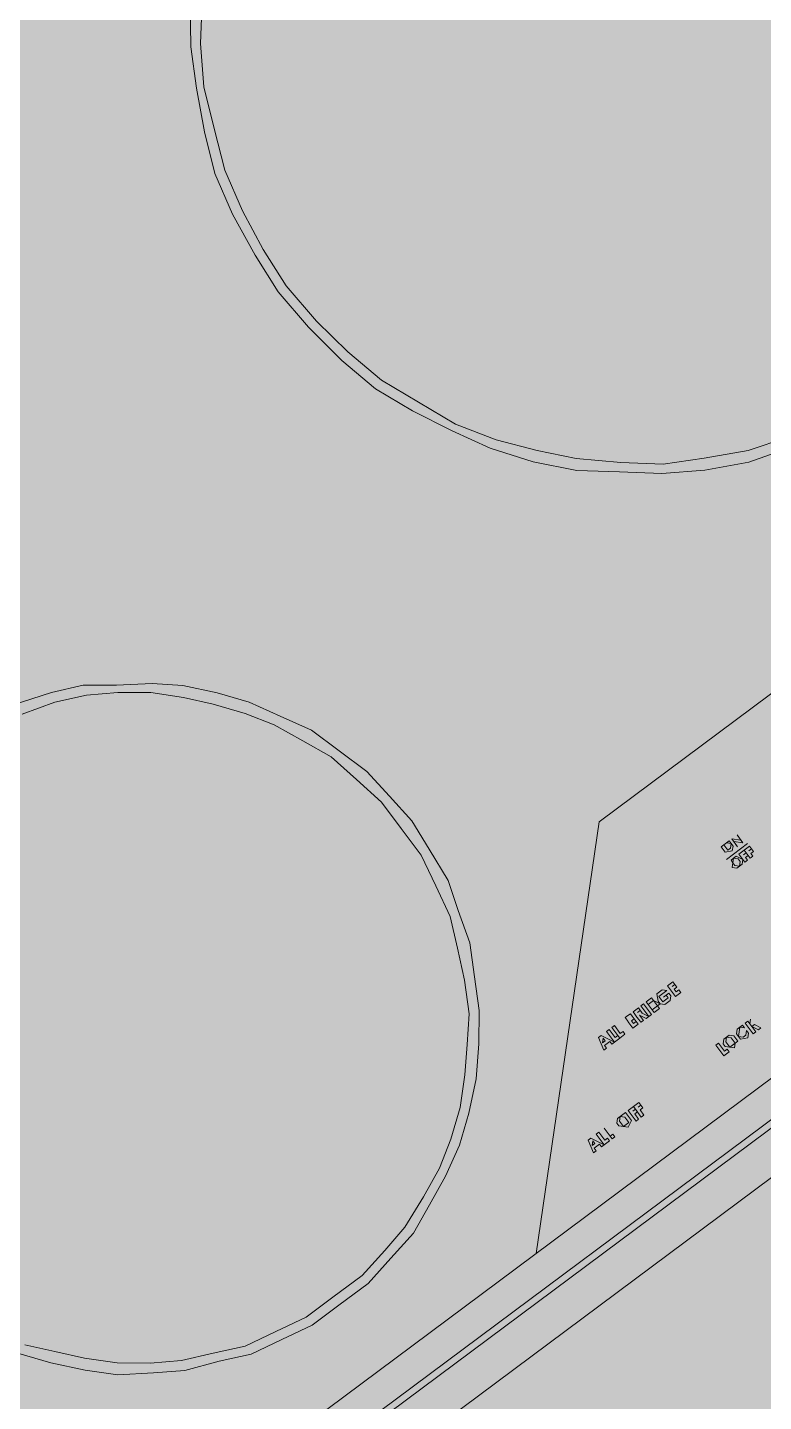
# Model space of a CAD drawing. Header units: metres. Extents: x -466 to 1322, y -1072 to 50.
# Drawn here: x 818.0282 to 818.2509, y -192.7829 to -192.367 of the extents above; entities that cross this region are included whole.
import ezdxf

# ---------------------------------------------------------------- set-up
doc = ezdxf.new("R2010")
doc.units = ezdxf.units.M
doc.layers.add('A-Furn-Ktch', color=122, linetype='Continuous', lineweight=5)
doc.layers.add('Hatch Interior', color=7, linetype='Continuous', lineweight=0, true_color=0xaf6350)

msp = doc.modelspace()

# ---------------------------------------------------------------- hatches: boundary and pattern name
at = {"layer": 'Hatch Interior', "transparency": 33554687}
h = msp.add_hatch(color=256, dxfattribs=at)
h.dxf.hatch_style = 1
h.paths.add_polyline_path([(812.59674, -195.91077), (820.81717, -189.78354), (825.53837, -196.1176), (824.79686, -196.67029), (848.36899, -208.06634), (845.31123, -214.389), (840.99092, -212.29961), (840.68616, -212.92978), (836.45476, -210.88409), (836.75944, -210.25388), (820.73869, -202.48348), (819.79106, -201.21263), (821.39458, -200.01693), (819.33279, -197.25079), (815.6446, -199.99984)])

# ---------------------------------------------------------------- linework, layer by layer
at = {"layer": 'A-Furn-Ktch'}
for points in [[(818.08174, -192.39859), (818.07937, -192.38534), (818.07761, -192.37289), (818.07745, -192.35924), (818.07869, -192.34579), (818.08134, -192.33255), (818.08519, -192.32093), (818.08984, -192.3087), (818.0959, -192.29667)], [(818.08106, -192.35905), (818.08062, -192.3719), (818.08158, -192.38494), (818.08476, -192.39759), (818.08793, -192.41025), (818.09332, -192.42251), (818.0995, -192.43417), (818.10649, -192.44523), (818.11569, -192.45589), (818.1251, -192.46515), (818.13531, -192.47381), (818.14653, -192.48047), (818.15775, -192.48713), (818.16998, -192.49178), (818.18241, -192.49503), (818.19425, -192.49747), (818.20769, -192.49872), (818.22054, -192.49915), (818.23299, -192.49739), (818.24624, -192.49502), (818.25829, -192.49104)], [(818.4908, -192.39158), (818.20115, -192.60748)], [(818.14472, -192.48307), (818.1335, -192.47642), (818.12329, -192.46776), (818.11328, -192.45769), (818.10409, -192.44702), (818.09709, -192.43597), (818.0903, -192.4235), (818.08492, -192.41124), (818.08174, -192.39859)], [(818.56504, -192.46766), (817.83446, -193.01222)], [(817.83692, -192.99536), (818.54658, -192.46641)], [(818.55821, -192.47025), (817.83728, -193.00761)], [(817.83728, -193.00761), (818.55821, -192.47025)], [(818.57143, -192.47792), (817.84166, -193.02187)], [(818.29507, -192.47489), (818.28461, -192.48269), (818.27215, -192.48948), (818.25929, -192.49405), (818.24643, -192.49863)], [(818.24643, -192.49863), (818.23318, -192.501), (818.22013, -192.50197), (818.20729, -192.50152), (818.19444, -192.50108), (818.1812, -192.49844), (818.16817, -192.49438), (818.15674, -192.48913), (818.14472, -192.48307)], [(818.07523, -192.56616), (818.066, -192.56553), (818.05516, -192.5661), (818.04512, -192.56607), (818.03548, -192.56825), (818.02644, -192.57123), (818.0166, -192.57482), (818.00795, -192.58001), (817.9993, -192.5852)], [(818.02663, -192.57485), (818.03648, -192.57126), (818.04612, -192.56908), (818.05555, -192.56831), (818.06559, -192.56834), (818.07542, -192.56977), (818.08444, -192.57181), (818.09407, -192.57464), (818.10289, -192.57808), (818.11151, -192.58293), (818.12012, -192.58777), (818.12773, -192.59461), (818.13534, -192.60146), (818.14133, -192.60951), (818.14733, -192.61755), (818.15172, -192.6268), (818.1561, -192.63605), (818.15829, -192.64568), (818.16046, -192.65533), (818.16184, -192.66557), (818.16121, -192.6748), (818.16058, -192.68403), (818.15915, -192.69386), (818.15631, -192.70348), (818.15287, -192.7123), (818.14803, -192.72092), (818.14238, -192.73014), (818.13634, -192.73715), (818.12949, -192.74475), (818.12064, -192.75134)], [(818.04571, -192.7734), (818.05554, -192.77483), (818.06638, -192.77426), (818.07582, -192.77349), (818.08626, -192.77071), (818.0959, -192.76853), (818.10515, -192.76415), (818.11439, -192.75976), (818.12244, -192.75376), (818.13129, -192.74716), (818.13813, -192.73956), (818.14498, -192.73195), (818.14982, -192.72333), (818.15467, -192.71472), (818.15891, -192.7053), (818.16175, -192.69567), (818.16399, -192.68524), (818.16482, -192.67461), (818.16485, -192.66458), (818.16348, -192.65433), (818.1621, -192.64409), (818.15852, -192.63424), (818.15553, -192.62521), (818.14974, -192.61576), (818.14455, -192.60711), (818.13775, -192.59967), (818.13094, -192.59222), (818.12254, -192.58597), (818.11412, -192.57972), (818.10471, -192.57548), (818.09528, -192.57124), (818.08566, -192.5684), (818.07523, -192.56616)], [(818.20115, -192.60748), (818.1821, -192.73808)], [(818.23806, -192.61501), (818.23886, -192.61441)], [(818.23926, -192.61662), (818.23866, -192.61582), (818.23806, -192.61501)], [(818.23886, -192.61441), (818.23966, -192.61382)], [(818.23966, -192.61382), (818.23886, -192.61441)], [(818.23886, -192.61441), (818.23946, -192.61522), (818.24006, -192.61602)], [(818.24167, -192.61483), (818.24146, -192.61623), (818.23926, -192.61662)], [(818.24609, -192.61404), (818.23965, -192.61883)], [(818.23965, -192.61883), (818.24609, -192.61404)], [(818.23966, -192.61382), (818.24047, -192.61322)], [(818.24086, -192.61543), (818.24107, -192.61402), (818.23966, -192.61382)], [(818.24006, -192.61602), (818.24086, -192.61543)], [(818.24047, -192.61322), (818.24107, -192.61402), (818.24167, -192.61483)], [(818.24127, -192.61262), (818.24408, -192.61303)], [(818.24307, -192.61503), (818.24127, -192.61262)], [(818.24468, -192.61383), (818.24187, -192.61342)], [(818.24187, -192.61342), (818.24307, -192.61503)], [(818.24408, -192.61303), (818.24288, -192.61141)], [(818.24288, -192.61141), (818.24468, -192.61383)], [(818.24508, -192.61604), (818.24669, -192.61484)], [(818.24669, -192.61484), (818.24729, -192.61564)], [(818.24106, -192.61904), (818.24186, -192.61843)], [(818.24166, -192.61984), (818.24106, -192.61904)], [(818.24186, -192.61843), (818.24166, -192.61984)], [(818.24186, -192.61843), (818.24266, -192.61784)], [(818.24326, -192.61864), (818.24186, -192.61843)], [(818.24226, -192.62065), (818.24366, -192.62085), (818.24386, -192.61945), (818.24326, -192.61864)], [(818.24266, -192.61784), (818.24467, -192.61885), (818.24446, -192.62026)], [(818.24347, -192.61724), (818.24508, -192.61604)], [(818.24527, -192.61966), (818.24347, -192.61724)], [(818.24568, -192.61684), (818.24487, -192.61744)], [(818.24487, -192.61744), (818.24568, -192.61684)], [(818.24508, -192.61604), (818.24568, -192.61684)], [(818.24688, -192.61845), (818.24508, -192.61604)], [(818.24607, -192.61906), (818.24527, -192.61966)], [(818.24628, -192.61765), (818.24547, -192.61825)], [(818.24547, -192.61825), (818.24607, -192.61906)], [(818.24568, -192.61684), (818.24628, -192.61765)], [(818.24729, -192.61564), (818.24648, -192.61624)], [(818.24648, -192.61624), (818.24729, -192.61564)], [(818.24768, -192.61785), (818.24688, -192.61845)], [(818.24789, -192.61645), (818.24708, -192.61705)], [(818.24708, -192.61705), (818.24768, -192.61785)], [(818.24729, -192.61564), (818.24789, -192.61645)], [(818.24286, -192.62145), (818.24145, -192.62125), (818.24166, -192.61984)], [(818.24166, -192.61984), (818.24226, -192.62065)], [(818.24446, -192.62026), (818.24366, -192.62085), (818.24286, -192.62145)], [(818.22187, -192.65712), (818.22348, -192.65592)], [(818.22408, -192.65672), (818.22328, -192.65732)], [(818.22328, -192.65732), (818.22408, -192.65672)], [(818.22348, -192.65592), (818.22408, -192.65672)], [(818.22408, -192.65672), (818.22468, -192.65752)], [(818.21624, -192.66131), (818.21705, -192.66071)], [(818.21705, -192.66071), (818.21764, -192.66152)], [(818.21866, -192.65951), (818.21946, -192.65891), (818.22026, -192.65832)], [(818.21965, -192.66253), (818.21905, -192.66172), (818.21866, -192.65951)], [(818.22086, -192.65912), (818.22006, -192.65972), (818.21926, -192.66032)], [(818.21926, -192.66032), (818.21986, -192.66112), (818.22046, -192.66193)], [(818.22026, -192.65832), (818.22167, -192.65852)], [(818.22046, -192.66193), (818.22126, -192.66133), (818.22206, -192.66073)], [(818.22066, -192.66052), (818.22227, -192.65932)], [(818.22146, -192.65993), (818.22066, -192.66052)], [(818.22167, -192.65852), (818.22086, -192.65912)], [(818.22206, -192.66073), (818.22146, -192.65993)], [(818.22427, -192.66034), (818.22187, -192.65712)], [(818.22227, -192.65932), (818.22287, -192.66013)], [(818.22287, -192.66013), (818.22266, -192.66154)], [(818.22468, -192.65752), (818.22388, -192.65812)], [(818.22388, -192.65812), (818.22448, -192.65893)], [(818.22588, -192.65913), (818.22427, -192.66034)], [(818.22448, -192.65893), (818.22528, -192.65833)], [(818.22528, -192.65833), (818.22588, -192.65913)], [(818.21142, -192.66491), (818.21222, -192.66431)], [(818.21381, -192.66813), (818.21321, -192.66732), (818.21261, -192.66652), (818.21201, -192.66571), (818.21142, -192.66491)], [(818.21222, -192.66431), (818.21303, -192.66371)], [(818.21282, -192.66511), (818.21362, -192.66451)], [(818.21362, -192.66451), (818.21282, -192.66511)], [(818.21303, -192.66371), (818.21422, -192.66532)], [(818.21383, -192.66312), (818.21463, -192.66251)], [(818.21622, -192.66633), (818.21383, -192.66312)], [(818.21422, -192.66532), (818.21622, -192.66633)], [(818.21463, -192.66251), (818.21703, -192.66573)], [(818.21544, -192.66191), (818.21624, -192.66131)], [(818.21784, -192.66513), (818.21723, -192.66433), (818.21663, -192.66352), (818.21603, -192.66272), (818.21544, -192.66191)], [(818.21684, -192.66212), (818.21603, -192.66272)], [(818.21603, -192.66272), (818.21723, -192.66433)], [(818.21764, -192.66152), (818.21684, -192.66212)], [(818.21723, -192.66433), (818.21804, -192.66373)], [(818.21764, -192.66152), (818.21965, -192.66253)], [(818.21885, -192.66313), (818.21825, -192.66232), (818.21764, -192.66152)], [(818.21864, -192.66453), (818.21784, -192.66513)], [(818.21804, -192.66373), (818.21885, -192.66313)], [(818.21945, -192.66393), (818.21864, -192.66453)], [(818.21965, -192.66253), (818.21885, -192.66313)], [(818.21885, -192.66313), (818.21945, -192.66393)], [(818.22106, -192.66273), (818.21965, -192.66253)], [(818.22266, -192.66154), (818.22106, -192.66273)], [(818.20498, -192.66971), (818.20578, -192.66911)], [(818.20578, -192.66911), (818.20758, -192.67152)], [(818.209, -192.66671), (818.20981, -192.66611)], [(818.2114, -192.66993), (818.2108, -192.66913), (818.2102, -192.66832), (818.2096, -192.66751), (818.209, -192.66671)], [(818.20981, -192.66611), (818.21061, -192.66551)], [(818.21061, -192.66551), (818.21121, -192.66631)], [(818.21181, -192.66712), (818.211, -192.66772)], [(818.211, -192.66772), (818.2116, -192.66852)], [(818.21121, -192.66631), (818.21181, -192.66712)], [(818.2122, -192.66933), (818.2114, -192.66993)], [(818.2116, -192.66852), (818.21241, -192.66792)], [(818.21181, -192.66712), (818.21241, -192.66792)], [(818.21241, -192.66792), (818.21181, -192.66712)], [(818.21301, -192.66873), (818.2122, -192.66933)], [(818.21241, -192.66792), (818.21301, -192.66873)], [(818.21543, -192.66693), (818.21342, -192.66592)], [(818.21342, -192.66592), (818.21462, -192.66753)], [(818.21462, -192.66753), (818.21381, -192.66813)], [(818.21622, -192.66633), (818.21543, -192.66693)], [(818.21703, -192.66573), (818.21622, -192.66633)], [(818.24452, -192.66902), (818.24371, -192.66962)], [(818.24512, -192.66983), (818.24452, -192.66902)], [(818.24613, -192.66782), (818.24532, -192.66842)], [(818.24532, -192.66842), (818.24652, -192.67003)], [(818.24673, -192.66863), (818.24613, -192.66782)], [(818.24673, -192.66863), (818.24693, -192.66722)], [(818.24693, -192.66722), (818.24673, -192.66863)], [(818.24733, -192.66943), (818.24673, -192.66863)], [(818.24814, -192.66883), (818.24733, -192.66943)], [(818.24793, -192.67024), (818.24733, -192.66943)], [(818.24733, -192.66943), (818.24933, -192.67044)], [(818.25013, -192.66984), (818.24814, -192.66883)], [(818.20095, -192.67271), (818.20176, -192.67211)], [(818.20255, -192.67653), (818.20095, -192.67271)], [(818.20176, -192.67211), (818.20577, -192.67413)], [(818.20236, -192.67291), (818.20215, -192.67432)], [(818.20296, -192.67372), (818.20236, -192.67291)], [(818.20337, -192.67091), (818.20417, -192.67031)], [(818.20577, -192.67413), (818.20337, -192.67091)], [(818.20417, -192.67031), (818.20597, -192.67272)], [(818.20738, -192.67293), (818.20498, -192.66971)], [(818.20738, -192.67293), (818.20577, -192.67413)], [(818.20597, -192.67272), (818.20678, -192.67212)], [(818.20678, -192.67212), (818.20738, -192.67293)], [(818.20899, -192.67173), (818.20738, -192.67293)], [(818.20758, -192.67152), (818.20839, -192.67092)], [(818.20839, -192.67092), (818.20899, -192.67173)], [(818.23889, -192.67322), (818.23868, -192.67463)], [(818.2405, -192.67202), (818.23969, -192.67262), (818.23889, -192.67322)], [(818.23949, -192.67403), (818.23969, -192.67262), (818.2411, -192.67282)], [(818.2419, -192.67223), (818.2405, -192.67202)], [(818.2411, -192.67282), (818.2417, -192.67363), (818.2423, -192.67443)], [(818.2425, -192.67303), (818.2419, -192.67223)], [(818.2431, -192.67384), (818.2425, -192.67303)], [(818.24371, -192.66962), (818.24291, -192.67022), (818.2427, -192.67163)], [(818.2427, -192.67163), (818.2433, -192.67243)], [(818.2433, -192.67243), (818.24351, -192.67103)], [(818.2433, -192.67243), (818.2439, -192.67324)], [(818.24471, -192.67264), (818.2433, -192.67243)], [(818.24351, -192.67103), (818.24371, -192.66962), (818.24512, -192.66983)], [(818.2439, -192.67324), (818.24611, -192.67284)], [(818.24551, -192.67204), (818.24471, -192.67264)], [(818.24572, -192.67063), (818.24551, -192.67204)], [(818.24632, -192.67144), (818.24572, -192.67063)], [(818.24611, -192.67284), (818.24632, -192.67144)], [(818.24652, -192.67003), (818.24712, -192.67084)], [(818.24712, -192.67084), (818.24772, -192.67164)], [(818.24772, -192.67164), (818.24853, -192.67104)], [(818.24853, -192.67104), (818.24793, -192.67024)], [(818.24933, -192.67044), (818.25013, -192.66984)], [(818.20215, -192.67432), (818.20296, -192.67372)], [(818.20335, -192.67593), (818.20255, -192.67653)], [(818.20436, -192.67392), (818.20275, -192.67512)], [(818.20275, -192.67512), (818.20335, -192.67593)], [(818.20496, -192.67473), (818.20436, -192.67392)], [(818.20577, -192.67413), (818.20496, -192.67473)], [(818.23728, -192.67442), (818.23647, -192.67502)], [(818.23647, -192.67502), (818.23887, -192.67824)], [(818.23907, -192.67683), (818.23728, -192.67442)], [(818.23868, -192.67463), (818.23928, -192.67543)], [(818.23887, -192.67824), (818.24048, -192.67704)], [(818.23988, -192.67623), (818.23907, -192.67683)], [(818.23928, -192.67543), (818.24069, -192.67563)], [(818.24009, -192.67483), (818.23949, -192.67403)], [(818.24048, -192.67704), (818.23988, -192.67623)], [(818.24069, -192.67563), (818.24009, -192.67483)], [(818.24069, -192.67563), (818.24209, -192.67584), (818.2423, -192.67443)], [(818.24149, -192.67503), (818.24069, -192.67563)], [(818.2423, -192.67443), (818.24149, -192.67503)], [(818.2423, -192.67443), (818.2431, -192.67384)], [(818.20992, -192.69481), (818.21153, -192.69361)], [(818.21213, -192.69442), (818.21132, -192.69502)], [(818.21132, -192.69502), (818.21213, -192.69442)], [(818.21153, -192.69361), (818.21314, -192.69241)], [(818.21153, -192.69361), (818.21213, -192.69442)], [(818.21393, -192.69683), (818.21153, -192.69361)], [(818.21213, -192.69442), (818.21273, -192.69522)], [(818.21374, -192.69322), (818.21294, -192.69382)], [(818.21294, -192.69382), (818.21374, -192.69322)], [(818.21314, -192.69241), (818.21374, -192.69322)], [(818.21434, -192.69402), (818.21354, -192.69462)], [(818.21374, -192.69322), (818.21434, -192.69402)], [(818.2065, -192.69861), (818.2067, -192.69721)], [(818.21091, -192.69783), (818.2099, -192.69983), (818.2085, -192.69962), (818.2071, -192.69942), (818.2065, -192.69861)], [(818.2067, -192.69721), (818.2075, -192.69661)], [(818.2075, -192.69661), (818.2073, -192.69801), (818.2085, -192.69962)], [(818.2075, -192.69661), (818.20911, -192.69541)], [(818.20891, -192.69682), (818.2075, -192.69661)], [(818.2085, -192.69962), (818.2093, -192.69903), (818.21011, -192.69843)], [(818.21011, -192.69843), (818.20951, -192.69762), (818.20891, -192.69682)], [(818.20911, -192.69541), (818.21031, -192.69702), (818.21091, -192.69783)], [(818.21232, -192.69803), (818.20992, -192.69481)], [(818.21273, -192.69522), (818.21193, -192.69582)], [(818.21193, -192.69582), (818.21312, -192.69743)], [(818.21312, -192.69743), (818.21232, -192.69803)], [(818.21354, -192.69462), (818.21473, -192.69623)], [(818.21473, -192.69623), (818.21393, -192.69683)], [(818.20027, -192.70201), (818.20107, -192.70141)], [(818.20267, -192.70522), (818.20027, -192.70201)], [(818.20107, -192.70141), (818.20286, -192.70382)], [(818.20268, -192.70021), (818.20448, -192.70262)], [(818.20508, -192.70343), (818.20268, -192.70021)], [(818.20448, -192.70262), (818.20528, -192.70202)], [(818.20528, -192.70202), (818.20588, -192.70283)], [(818.19785, -192.70381), (818.19866, -192.70321)], [(818.19944, -192.70763), (818.19785, -192.70381)], [(818.19866, -192.70321), (818.20267, -192.70522)], [(818.19926, -192.70401), (818.19905, -192.70542)], [(818.19905, -192.70542), (818.19986, -192.70482)], [(818.19986, -192.70482), (818.19926, -192.70401)], [(818.20126, -192.70502), (818.19965, -192.70622)], [(818.19965, -192.70622), (818.20025, -192.70703)], [(818.20186, -192.70582), (818.20126, -192.70502)], [(818.20267, -192.70522), (818.20186, -192.70582)], [(818.20427, -192.70403), (818.20267, -192.70522)], [(818.20286, -192.70382), (818.20367, -192.70322)], [(818.20367, -192.70322), (818.20427, -192.70403)], [(818.20588, -192.70283), (818.20508, -192.70343)], [(818.20025, -192.70703), (818.19944, -192.70763)], [(817.97759, -192.73406), (817.98439, -192.74151), (817.992, -192.74835), (817.999, -192.7544), (818.00822, -192.76005), (818.01683, -192.76489), (818.02566, -192.76833), (818.03528, -192.77116), (818.04571, -192.7734)], [(818.12064, -192.75134), (818.11259, -192.75734), (818.10335, -192.76173), (818.0941, -192.76612), (818.08446, -192.7683), (818.07482, -192.77048), (818.06538, -192.77125), (818.05535, -192.77123), (818.04552, -192.76979), (818.03649, -192.76775), (818.02747, -192.76572)]]:
    msp.add_lwpolyline(points, dxfattribs=at)

doc.saveas('drawing.dxf')
